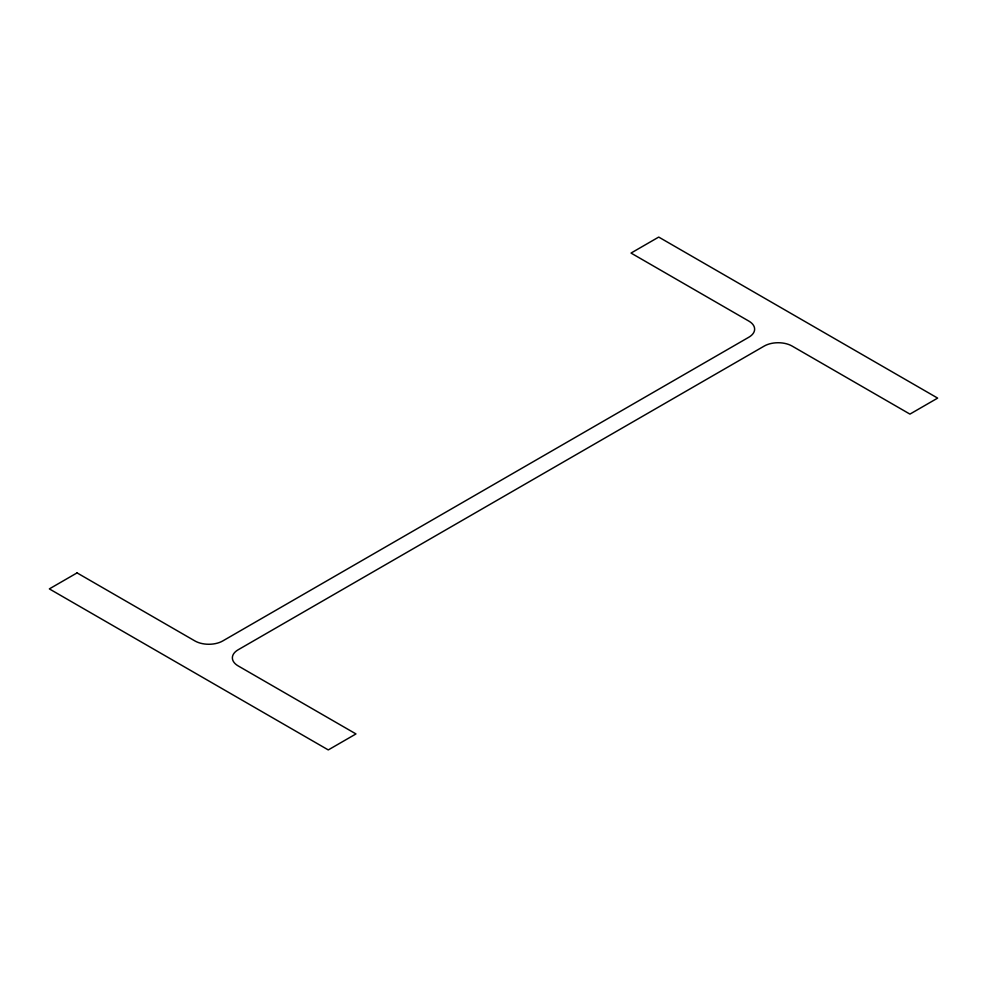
<?xml version="1.0" encoding="UTF-8"?>
<svg xmlns="http://www.w3.org/2000/svg" width="987" height="987" viewBox="0 0 987 987"><rect width="100%" height="100%" fill="white"/><g stroke="black" fill="none" stroke-linecap="round" stroke-linejoin="round"><path stroke-width="1.48" d="M77.06 572.892L49.35 588.894L328.276 749.923L355.974 733.933L238.138 665.892A19.715 11.388 0 0 1 238.138 649.791L764.222 346.067A19.715 11.388 0 0 1 792.105 346.067L909.94 414.108L937.65 398.106L658.724 237.077L631.026 253.067L748.862 321.108A19.715 11.388 0 0 1 748.862 337.209L222.778 640.933A19.715 11.388 0 0 1 194.895 640.933L77.06 572.892"/></g></svg>
